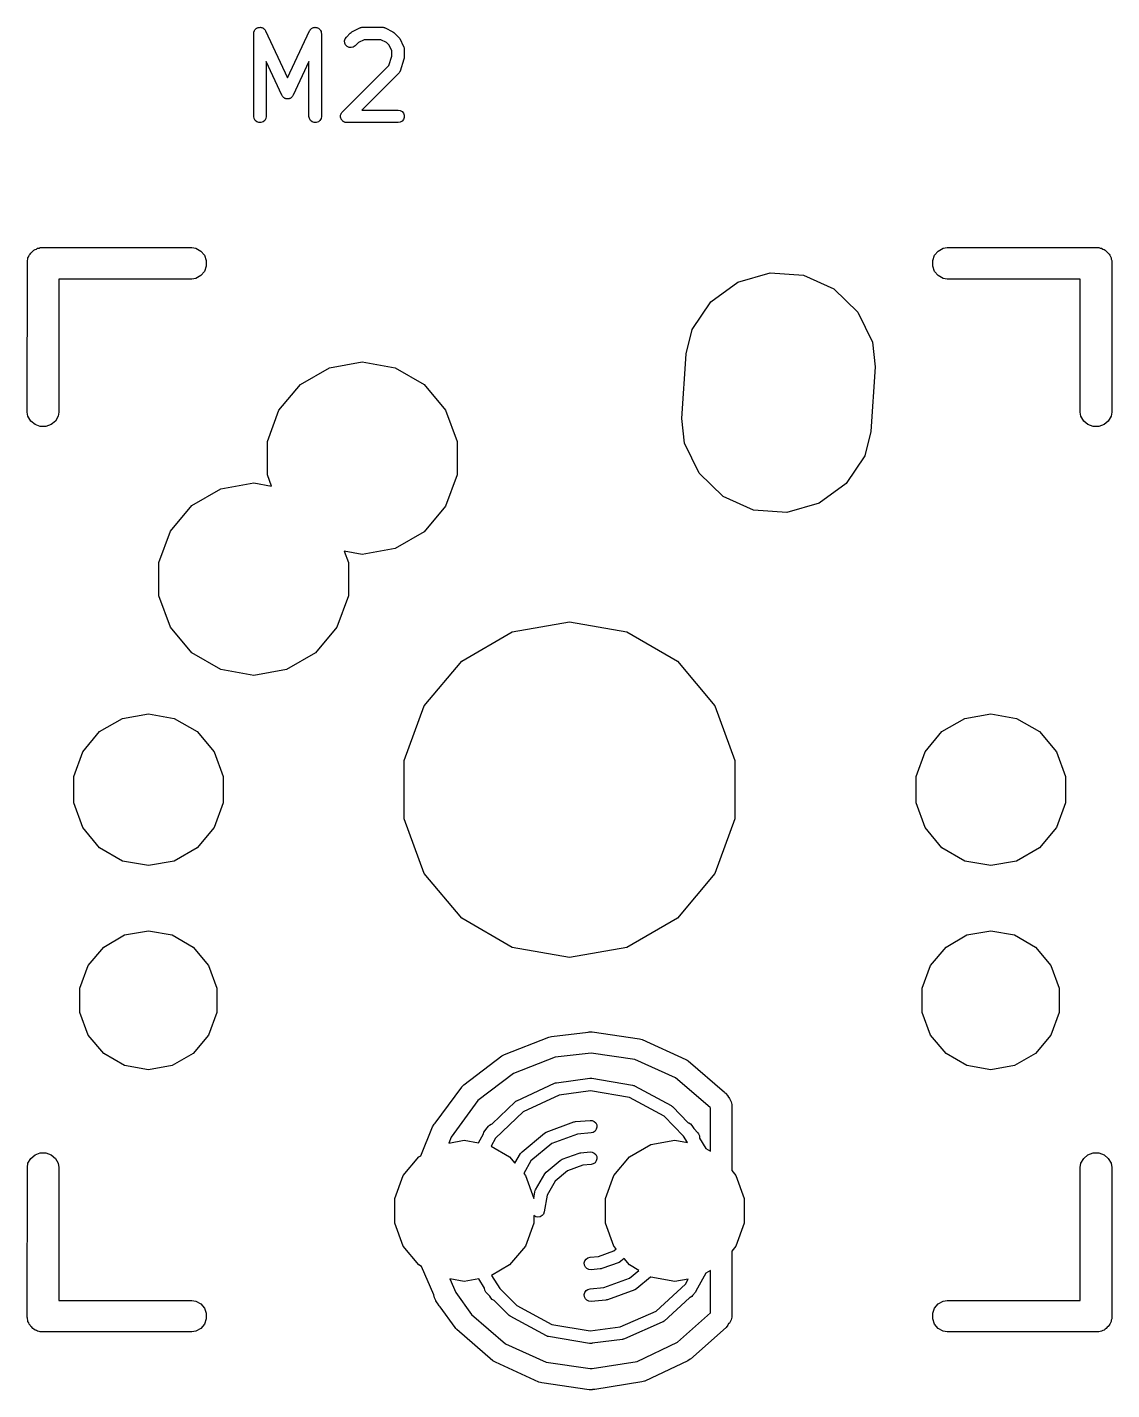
# Model space of a CAD drawing. Extents: x 242.4 to 312.6, y -174.9 to -102.
# Drawn here: x 242.38 to 255.46, y -136.78 to -120.34 of the extents above; entities that cross this region are included whole.
import ezdxf

# ---------------------------------------------------------------- set-up
doc = ezdxf.new("R2010")
doc.units = 0
doc.header["$MEASUREMENT"] = 0
doc.layers.add('BLACK', color=7, linetype='CONTINUOUS')

msp = doc.modelspace()

# ---------------------------------------------------------------- linework, layer by layer
at = {"layer": 'BLACK', "linetype": 'CONTINUOUS'}
for p, q in [((245.11, -120.417), (245.112, -120.408)), ((245.11, -121.417), (245.11, -120.417)), ((245.112, -120.408), (245.113, -120.398)), ((245.113, -120.398), (245.114, -120.395)), ((245.114, -120.395), (245.115, -120.392)), ((245.115, -120.392), (245.12, -120.383)), ((245.12, -120.383), (245.124, -120.374)), ((245.124, -120.374), (245.126, -120.372)), ((245.126, -120.372), (245.128, -120.369)), ((245.128, -120.369), (245.136, -120.363)), ((245.136, -120.363), (245.142, -120.356)), ((245.142, -120.356), (245.145, -120.355)), ((245.145, -120.355), (245.148, -120.352)), ((245.148, -120.352), (245.157, -120.349)), ((245.157, -120.349), (245.166, -120.345)), ((245.166, -120.345), (245.169, -120.345)), ((245.169, -120.345), (245.172, -120.344)), ((245.172, -120.344), (245.182, -120.344)), ((245.182, -120.344), (245.192, -120.343)), ((245.192, -120.343), (245.195, -120.344)), ((245.195, -120.344), (245.198, -120.344)), ((245.198, -120.344), (245.208, -120.347)), ((245.208, -120.347), (245.217, -120.349)), ((245.217, -120.349), (245.22, -120.351)), ((245.22, -120.351), (245.223, -120.352)), ((245.223, -120.352), (245.23, -120.359)), ((245.23, -120.359), (245.238, -120.364)), ((245.238, -120.364), (245.24, -120.367)), ((245.24, -120.367), (245.243, -120.369)), ((245.243, -120.369), (245.248, -120.378)), ((245.248, -120.378), (245.253, -120.386)), ((245.253, -120.386), (245.519, -120.954)), ((245.519, -120.954), (245.784, -120.386)), ((245.784, -120.386), (245.79, -120.378)), ((245.79, -120.378), (245.795, -120.369)), ((245.795, -120.369), (245.797, -120.367)), ((245.797, -120.367), (245.799, -120.364)), ((245.799, -120.364), (245.807, -120.359)), ((245.807, -120.359), (245.815, -120.352)), ((245.815, -120.352), (245.818, -120.351)), ((245.818, -120.351), (245.82, -120.349)), ((245.82, -120.349), (245.83, -120.347)), ((245.83, -120.347), (245.839, -120.344)), ((245.839, -120.344), (245.842, -120.344)), ((245.842, -120.344), (245.846, -120.343)), ((245.846, -120.343), (245.855, -120.344)), ((245.855, -120.344), (245.865, -120.344)), ((245.865, -120.344), (245.868, -120.345)), ((245.868, -120.345), (245.872, -120.345)), ((245.872, -120.345), (245.88, -120.349)), ((245.88, -120.349), (245.89, -120.352)), ((245.89, -120.352), (245.892, -120.355)), ((245.892, -120.355), (245.895, -120.356)), ((245.895, -120.356), (245.902, -120.363)), ((245.902, -120.363), (245.91, -120.369)), ((245.91, -120.369), (245.911, -120.372)), ((245.911, -120.372), (245.914, -120.374)), ((245.914, -120.374), (245.918, -120.383)), ((245.918, -120.383), (245.923, -120.392)), ((245.923, -120.392), (245.923, -120.395)), ((245.923, -120.395), (245.925, -120.398)), ((245.925, -120.398), (245.925, -120.408)), ((245.925, -120.408), (245.927, -120.417)), ((245.927, -120.417), (245.927, -121.417)), ((246.213, -120.481), (246.228, -120.46)), ((246.228, -120.46), (246.275, -120.412)), ((246.275, -120.412), (246.285, -120.405)), ((246.285, -120.405), (246.295, -120.398)), ((246.295, -120.398), (246.39, -120.35)), ((246.39, -120.35), (246.394, -120.349)), ((246.394, -120.349), (246.398, -120.347)), ((246.398, -120.347), (246.407, -120.345)), ((246.407, -120.345), (246.415, -120.343)), ((246.415, -120.343), (246.419, -120.343)), ((246.419, -120.343), (246.424, -120.342)), ((246.424, -120.342), (246.662, -120.342)), ((246.662, -120.342), (246.666, -120.343)), ((246.666, -120.343), (246.67, -120.343)), ((246.67, -120.343), (246.679, -120.345)), ((246.679, -120.345), (246.687, -120.347)), ((246.687, -120.347), (246.691, -120.349)), ((246.691, -120.349), (246.695, -120.35)), ((246.695, -120.35), (246.79, -120.398)), ((246.79, -120.398), (246.8, -120.405)), ((246.8, -120.405), (246.81, -120.412)), ((246.81, -120.412), (246.858, -120.46)), ((246.858, -120.46), (246.864, -120.469)), ((246.864, -120.469), (246.872, -120.479)), ((246.206, -120.506), (246.213, -120.481)), ((246.208, -120.532), (246.206, -120.506)), ((246.219, -120.556), (246.208, -120.532)), ((246.238, -120.574), (246.219, -120.556)), ((246.261, -120.585), (246.238, -120.574)), ((246.287, -120.587), (246.261, -120.585)), ((246.312, -120.581), (246.287, -120.587)), ((246.334, -120.566), (246.312, -120.581)), ((246.373, -120.527), (246.334, -120.566)), ((246.441, -120.492), (246.373, -120.527)), ((246.644, -120.492), (246.441, -120.492)), ((246.712, -120.527), (246.644, -120.492)), ((246.743, -120.557), (246.712, -120.527)), ((246.777, -120.626), (246.743, -120.557)), ((246.777, -120.691), (246.777, -120.626)), ((246.872, -120.479), (246.919, -120.574)), ((246.919, -120.574), (246.92, -120.578)), ((246.92, -120.578), (246.923, -120.582)), ((246.923, -120.582), (246.924, -120.591)), ((246.924, -120.591), (246.927, -120.599)), ((246.927, -120.599), (246.926, -120.604)), ((246.926, -120.604), (246.927, -120.608)), ((246.927, -120.608), (246.927, -120.703)), ((245.451, -121.163), (245.26, -120.755)), ((245.26, -120.755), (245.26, -121.417)), ((245.777, -120.755), (245.587, -121.163)), ((245.777, -121.417), (245.777, -120.755)), ((246.739, -120.805), (246.777, -120.691)), ((246.923, -120.727), (246.876, -120.87)), ((246.925, -120.715), (246.923, -120.727)), ((246.927, -120.703), (246.925, -120.715)), ((246.18, -121.364), (246.739, -120.805)), ((246.858, -120.899), (246.414, -121.342)), ((246.86, -120.895), (246.858, -120.899)), ((246.863, -120.893), (246.86, -120.895)), ((246.867, -120.885), (246.863, -120.893)), ((246.872, -120.878), (246.867, -120.885)), ((246.874, -120.873), (246.872, -120.878)), ((246.876, -120.87), (246.874, -120.873)), ((245.455, -121.169), (245.451, -121.163)), ((245.457, -121.175), (245.455, -121.169)), ((245.462, -121.179), (245.457, -121.175)), ((245.466, -121.185), (245.462, -121.179)), ((245.471, -121.188), (245.466, -121.185)), ((245.476, -121.193), (245.471, -121.188)), ((245.482, -121.196), (245.476, -121.193)), ((245.487, -121.2), (245.482, -121.196)), ((245.493, -121.201), (245.487, -121.2)), ((245.499, -121.204), (245.493, -121.201)), ((245.506, -121.205), (245.499, -121.204)), ((245.512, -121.206), (245.506, -121.205)), ((245.519, -121.206), (245.512, -121.206)), ((245.525, -121.206), (245.519, -121.206)), ((245.532, -121.205), (245.525, -121.206)), ((245.538, -121.204), (245.532, -121.205)), ((245.544, -121.201), (245.538, -121.204)), ((245.55, -121.2), (245.544, -121.201)), ((245.556, -121.196), (245.55, -121.2)), ((245.562, -121.193), (245.556, -121.196)), ((245.566, -121.188), (245.562, -121.193)), ((245.572, -121.185), (245.566, -121.188)), ((245.576, -121.179), (245.572, -121.185)), ((245.58, -121.175), (245.576, -121.179)), ((245.583, -121.169), (245.58, -121.175)), ((245.587, -121.163), (245.583, -121.169)), ((245.115, -121.443), (245.11, -121.417)), ((245.128, -121.466), (245.115, -121.443)), ((245.256, -121.443), (245.243, -121.466)), ((245.26, -121.417), (245.256, -121.443)), ((245.782, -121.443), (245.777, -121.417)), ((245.795, -121.466), (245.782, -121.443)), ((245.923, -121.443), (245.91, -121.466)), ((245.927, -121.417), (245.923, -121.443)), ((246.158, -121.411), (246.159, -121.408)), ((246.159, -121.421), (246.158, -121.411)), ((246.159, -121.404), (246.163, -121.395)), ((246.159, -121.408), (246.159, -121.404)), ((246.159, -121.43), (246.159, -121.421)), ((246.16, -121.434), (246.159, -121.43)), ((246.161, -121.437), (246.16, -121.434)), ((246.165, -121.446), (246.161, -121.437)), ((246.163, -121.395), (246.165, -121.386)), ((246.165, -121.386), (246.167, -121.383)), ((246.168, -121.455), (246.165, -121.446)), ((246.167, -121.383), (246.168, -121.38)), ((246.168, -121.38), (246.174, -121.372)), ((246.17, -121.457), (246.168, -121.455)), ((246.172, -121.46), (246.17, -121.457)), ((246.179, -121.467), (246.172, -121.46)), ((246.174, -121.372), (246.18, -121.364)), ((246.414, -121.342), (246.852, -121.342)), ((246.852, -121.342), (246.878, -121.347)), ((246.878, -121.347), (246.9, -121.36)), ((246.9, -121.36), (246.917, -121.38)), ((246.917, -121.455), (246.9, -121.475)), ((246.917, -121.38), (246.926, -121.404)), ((246.926, -121.43), (246.917, -121.455)), ((246.926, -121.404), (246.926, -121.43)), ((245.148, -121.482), (245.128, -121.466)), ((245.172, -121.491), (245.148, -121.482)), ((245.198, -121.491), (245.172, -121.491)), ((245.223, -121.482), (245.198, -121.491)), ((245.243, -121.466), (245.223, -121.482)), ((245.815, -121.482), (245.795, -121.466)), ((245.839, -121.491), (245.815, -121.482)), ((245.865, -121.491), (245.839, -121.491)), ((245.89, -121.482), (245.865, -121.491)), ((245.91, -121.466), (245.89, -121.482)), ((246.185, -121.475), (246.179, -121.467)), ((246.188, -121.476), (246.185, -121.475)), ((246.19, -121.479), (246.188, -121.476)), ((246.199, -121.483), (246.19, -121.479)), ((246.207, -121.488), (246.199, -121.483)), ((246.211, -121.488), (246.207, -121.488)), ((246.214, -121.49), (246.211, -121.488)), ((246.223, -121.491), (246.214, -121.49)), ((246.233, -121.492), (246.223, -121.491)), ((246.852, -121.492), (246.233, -121.492)), ((246.878, -121.488), (246.852, -121.492)), ((246.9, -121.475), (246.878, -121.488)), ((242.397, -123.109), (242.402, -123.093)), ((242.402, -123.093), (242.413, -123.08)), ((242.413, -123.08), (242.422, -123.066)), ((242.422, -123.066), (242.435, -123.055)), ((242.435, -123.055), (242.446, -123.042)), ((242.446, -123.042), (242.46, -123.033)), ((242.46, -123.033), (242.473, -123.022)), ((242.473, -123.022), (242.489, -123.017)), ((242.489, -123.017), (242.504, -123.008)), ((242.504, -123.008), (242.521, -123.005)), ((242.521, -123.005), (242.536, -123)), ((242.536, -123), (242.553, -123)), ((242.553, -123), (242.553, -122.999)), ((242.553, -122.999), (244.365, -122.999)), ((244.365, -122.999), (244.414, -123.008)), ((244.414, -123.008), (244.472, -123.042)), ((244.472, -123.042), (244.516, -123.093)), ((244.516, -123.093), (244.538, -123.156)), ((253.302, -123.156), (253.324, -123.093)), ((253.324, -123.093), (253.368, -123.042)), ((253.368, -123.042), (253.426, -123.008)), ((253.426, -123.008), (253.475, -122.999)), ((253.475, -122.999), (255.287, -122.999)), ((255.287, -122.999), (255.287, -123)), ((255.287, -123), (255.304, -123)), ((255.304, -123), (255.319, -123.005)), ((255.319, -123.005), (255.336, -123.008)), ((255.336, -123.008), (255.351, -123.017)), ((255.351, -123.017), (255.367, -123.022)), ((255.367, -123.022), (255.38, -123.033)), ((255.38, -123.033), (255.394, -123.042)), ((255.394, -123.042), (255.405, -123.055)), ((255.405, -123.055), (255.418, -123.066)), ((255.418, -123.066), (255.427, -123.08)), ((255.427, -123.08), (255.438, -123.093)), ((255.438, -123.093), (255.443, -123.109)), ((242.379, -124.985), (242.38, -123.173)), ((242.38, -123.156), (242.385, -123.141)), ((242.38, -123.173), (242.38, -123.156)), ((242.385, -123.141), (242.388, -123.124)), ((242.388, -123.124), (242.397, -123.109)), ((244.538, -123.224), (244.516, -123.287)), ((244.538, -123.156), (244.538, -123.224)), ((253.302, -123.224), (253.302, -123.156)), ((253.324, -123.287), (253.302, -123.224)), ((255.443, -123.109), (255.452, -123.124)), ((255.452, -123.124), (255.455, -123.141)), ((255.455, -123.141), (255.46, -123.156)), ((255.46, -123.156), (255.46, -123.173)), ((255.46, -123.173), (255.46, -123.173)), ((255.46, -123.173), (255.46, -124.985)), ((244.365, -123.38), (242.76, -123.38)), ((242.76, -123.38), (242.76, -124.985)), ((244.414, -123.372), (244.365, -123.38)), ((244.472, -123.338), (244.414, -123.372)), ((244.516, -123.287), (244.472, -123.338)), ((250.624, -123.655), (250.95, -123.417)), ((250.95, -123.417), (251.338, -123.306)), ((251.338, -123.306), (251.74, -123.334)), ((251.74, -123.334), (252.108, -123.497)), ((253.368, -123.338), (253.324, -123.287)), ((253.426, -123.372), (253.368, -123.338)), ((253.475, -123.38), (253.426, -123.372)), ((255.079, -123.38), (253.475, -123.38)), ((255.08, -124.985), (255.079, -123.38)), ((252.108, -123.497), (252.398, -123.777)), ((250.399, -123.989), (250.624, -123.655)), ((252.398, -123.777), (252.575, -124.139)), ((250.327, -124.282), (250.399, -123.989)), ((252.575, -124.139), (252.607, -124.439)), ((246.023, -124.449), (246.42, -124.379)), ((246.42, -124.379), (246.817, -124.449)), ((250.273, -125.061), (250.327, -124.282)), ((245.674, -124.651), (246.023, -124.449)), ((246.817, -124.449), (247.166, -124.651)), ((252.607, -124.439), (252.553, -125.218)), ((245.415, -124.96), (245.674, -124.651)), ((247.166, -124.651), (247.425, -124.96)), ((242.388, -125.034), (242.379, -124.985)), ((242.422, -125.092), (242.388, -125.034)), ((242.752, -125.034), (242.718, -125.092)), ((242.76, -124.985), (242.752, -125.034)), ((245.277, -125.338), (245.415, -124.96)), ((247.425, -124.96), (247.563, -125.338)), ((250.305, -125.361), (250.273, -125.061)), ((255.088, -125.034), (255.08, -124.985)), ((255.122, -125.092), (255.088, -125.034)), ((255.452, -125.034), (255.418, -125.092)), ((255.46, -124.985), (255.452, -125.034)), ((242.473, -125.136), (242.422, -125.092)), ((242.536, -125.158), (242.473, -125.136)), ((242.604, -125.158), (242.536, -125.158)), ((242.667, -125.136), (242.604, -125.158)), ((242.718, -125.092), (242.667, -125.136)), ((252.553, -125.218), (252.481, -125.511)), ((255.173, -125.136), (255.122, -125.092)), ((255.236, -125.158), (255.173, -125.136)), ((255.304, -125.158), (255.236, -125.158)), ((255.367, -125.136), (255.304, -125.158)), ((255.418, -125.092), (255.367, -125.136)), ((245.277, -125.742), (245.277, -125.338)), ((247.563, -125.338), (247.563, -125.742)), ((250.482, -125.723), (250.305, -125.361)), ((252.481, -125.511), (252.256, -125.845)), ((250.772, -126.003), (250.482, -125.723)), ((244.713, -125.909), (245.11, -125.839)), ((245.11, -125.839), (245.326, -125.878)), ((245.326, -125.878), (245.277, -125.742)), ((247.563, -125.742), (247.425, -126.12)), ((252.256, -125.845), (251.93, -126.083)), ((244.364, -126.111), (244.713, -125.909)), ((251.14, -126.166), (250.772, -126.003)), ((244.105, -126.42), (244.364, -126.111)), ((247.425, -126.12), (247.166, -126.429)), ((251.542, -126.194), (251.14, -126.166)), ((251.93, -126.083), (251.542, -126.194)), ((243.967, -126.798), (244.105, -126.42)), ((247.166, -126.429), (246.817, -126.631)), ((246.42, -126.701), (246.203, -126.662)), ((246.203, -126.662), (246.253, -126.798)), ((246.817, -126.631), (246.42, -126.701)), ((243.967, -127.202), (243.967, -126.798)), ((246.253, -126.798), (246.253, -127.202)), ((244.105, -127.58), (243.967, -127.202)), ((246.253, -127.202), (246.115, -127.58)), ((248.228, -127.637), (248.92, -127.515)), ((248.92, -127.515), (249.612, -127.637)), ((244.364, -127.889), (244.105, -127.58)), ((246.115, -127.58), (245.856, -127.889)), ((247.619, -127.989), (248.228, -127.637)), ((249.612, -127.637), (250.221, -127.989)), ((244.713, -128.091), (244.364, -127.889)), ((245.856, -127.889), (245.507, -128.091)), ((247.167, -128.528), (247.619, -127.989)), ((250.221, -127.989), (250.673, -128.528)), ((245.11, -128.161), (244.713, -128.091)), ((245.507, -128.091), (245.11, -128.161)), ((246.926, -129.188), (247.167, -128.528)), ((250.673, -128.528), (250.914, -129.188)), ((243.252, -128.839), (243.527, -128.68)), ((243.527, -128.68), (243.84, -128.625)), ((243.84, -128.625), (244.153, -128.68)), ((244.153, -128.68), (244.428, -128.839)), ((253.412, -128.839), (253.687, -128.68)), ((253.687, -128.68), (254, -128.625)), ((254, -128.625), (254.313, -128.68)), ((254.313, -128.68), (254.588, -128.839)), ((243.048, -129.083), (243.252, -128.839)), ((244.428, -128.839), (244.632, -129.083)), ((253.208, -129.083), (253.412, -128.839)), ((254.588, -128.839), (254.792, -129.083)), ((242.939, -129.381), (243.048, -129.083)), ((244.632, -129.083), (244.741, -129.381)), ((253.099, -129.381), (253.208, -129.083)), ((254.792, -129.083), (254.901, -129.381)), ((246.926, -129.892), (246.926, -129.188)), ((250.914, -129.188), (250.914, -129.892)), ((242.939, -129.699), (242.939, -129.381)), ((244.741, -129.381), (244.741, -129.699)), ((253.099, -129.699), (253.099, -129.381)), ((254.901, -129.381), (254.901, -129.699)), ((243.048, -129.997), (242.939, -129.699)), ((244.741, -129.699), (244.632, -129.997)), ((253.208, -129.997), (253.099, -129.699)), ((254.901, -129.699), (254.792, -129.997)), ((243.252, -130.241), (243.048, -129.997)), ((244.632, -129.997), (244.428, -130.241)), ((247.167, -130.552), (246.926, -129.892)), ((250.914, -129.892), (250.673, -130.552)), ((253.412, -130.241), (253.208, -129.997)), ((254.792, -129.997), (254.588, -130.241)), ((243.527, -130.4), (243.252, -130.241)), ((244.428, -130.241), (244.153, -130.4)), ((253.687, -130.4), (253.412, -130.241)), ((254.588, -130.241), (254.313, -130.4)), ((243.84, -130.455), (243.527, -130.4)), ((244.153, -130.4), (243.84, -130.455)), ((254, -130.455), (253.687, -130.4)), ((254.313, -130.4), (254, -130.455)), ((247.619, -131.091), (247.167, -130.552)), ((250.673, -130.552), (250.221, -131.091)), ((248.228, -131.443), (247.619, -131.091)), ((250.221, -131.091), (249.612, -131.443)), ((243.301, -131.438), (243.553, -131.292)), ((243.553, -131.292), (243.84, -131.242)), ((243.84, -131.242), (244.127, -131.292)), ((244.127, -131.292), (244.379, -131.438)), ((253.461, -131.438), (253.713, -131.292)), ((253.713, -131.292), (254, -131.242)), ((254, -131.242), (254.287, -131.292)), ((254.287, -131.292), (254.539, -131.438)), ((243.114, -131.661), (243.301, -131.438)), ((244.379, -131.438), (244.566, -131.661)), ((248.92, -131.565), (248.228, -131.443)), ((249.612, -131.443), (248.92, -131.565)), ((253.274, -131.661), (253.461, -131.438)), ((254.539, -131.438), (254.726, -131.661)), ((243.014, -131.934), (243.114, -131.661)), ((244.566, -131.661), (244.665, -131.934)), ((253.174, -131.934), (253.274, -131.661)), ((254.726, -131.661), (254.825, -131.934)), ((243.014, -132.226), (243.014, -131.934)), ((244.665, -131.934), (244.665, -132.226)), ((253.174, -132.226), (253.174, -131.934)), ((254.825, -131.934), (254.825, -132.226)), ((243.114, -132.499), (243.014, -132.226)), ((244.665, -132.226), (244.566, -132.499)), ((253.274, -132.499), (253.174, -132.226)), ((254.825, -132.226), (254.726, -132.499)), ((248.702, -132.517), (249.143, -132.466)), ((249.143, -132.466), (249.156, -132.462)), ((249.156, -132.462), (249.192, -132.462)), ((249.192, -132.462), (249.762, -132.544)), ((243.301, -132.722), (243.114, -132.499)), ((244.566, -132.499), (244.379, -132.722)), ((248.134, -132.732), (248.671, -132.524)), ((248.671, -132.524), (248.672, -132.524)), ((248.672, -132.524), (248.687, -132.521)), ((248.687, -132.521), (248.702, -132.517)), ((249.762, -132.544), (249.764, -132.544)), ((249.764, -132.544), (249.78, -132.549)), ((249.78, -132.549), (249.797, -132.554)), ((249.797, -132.554), (250.321, -132.793)), ((253.461, -132.722), (253.274, -132.499)), ((254.726, -132.499), (254.539, -132.722)), ((243.553, -132.868), (243.301, -132.722)), ((244.379, -132.722), (244.127, -132.868)), ((247.646, -133.1), (248.103, -132.75)), ((248.103, -132.75), (248.104, -132.749)), ((248.104, -132.749), (248.119, -132.741)), ((248.119, -132.741), (248.134, -132.732)), ((248.747, -132.767), (248.243, -132.963)), ((249.182, -132.717), (248.747, -132.767)), ((249.708, -132.793), (249.182, -132.717)), ((250.2, -133.016), (249.708, -132.793)), ((250.321, -132.793), (250.323, -132.793)), ((250.323, -132.793), (250.337, -132.803)), ((253.713, -132.868), (253.461, -132.722)), ((254.539, -132.722), (254.287, -132.868)), ((243.84, -132.918), (243.553, -132.868)), ((244.127, -132.868), (243.84, -132.918)), ((248.243, -132.963), (247.815, -133.29)), ((250.337, -132.803), (250.352, -132.812)), ((250.352, -132.812), (250.788, -133.188)), ((254, -132.918), (253.713, -132.868)), ((254.287, -132.868), (254, -132.918)), ((247.3, -133.564), (247.621, -133.126)), ((247.621, -133.126), (247.622, -133.124)), ((247.622, -133.124), (247.634, -133.112)), ((247.634, -133.112), (247.646, -133.1)), ((248.285, -133.291), (248.739, -133.081)), ((248.739, -133.081), (248.752, -133.077)), ((248.752, -133.077), (248.756, -133.076)), ((248.756, -133.076), (248.761, -133.075)), ((248.761, -133.075), (249.163, -133.02)), ((249.163, -133.02), (249.176, -133.02)), ((249.176, -133.02), (249.181, -133.021)), ((249.181, -133.021), (249.187, -133.021)), ((249.187, -133.021), (249.68, -133.103)), ((249.68, -133.103), (249.693, -133.106)), ((249.693, -133.106), (249.698, -133.109)), ((249.698, -133.109), (249.704, -133.111)), ((249.704, -133.111), (250.144, -133.349)), ((250.615, -133.374), (250.2, -133.016)), ((247.815, -133.29), (247.491, -133.733)), ((248.274, -133.297), (248.28, -133.294)), ((248.28, -133.294), (248.285, -133.291)), ((248.793, -133.224), (248.36, -133.424)), ((249.172, -133.173), (248.793, -133.224)), ((249.643, -133.251), (249.172, -133.173)), ((250.061, -133.477), (249.643, -133.251)), ((250.788, -133.188), (250.789, -133.189)), ((250.789, -133.189), (250.795, -133.196)), ((250.795, -133.196), (250.802, -133.202)), ((250.802, -133.202), (250.829, -133.234)), ((250.829, -133.234), (250.83, -133.235)), ((250.83, -133.235), (250.849, -133.266)), ((250.849, -133.266), (250.852, -133.274)), ((250.852, -133.274), (250.87, -133.306)), ((247.985, -133.572), (248.264, -133.305)), ((248.36, -133.424), (248.025, -133.744)), ((248.264, -133.305), (248.274, -133.297)), ((248.264, -133.305), (248.264, -133.305)), ((248.264, -133.305), (248.264, -133.305)), ((250.144, -133.349), (250.155, -133.356)), ((250.155, -133.356), (250.159, -133.36)), ((250.159, -133.36), (250.163, -133.363)), ((250.163, -133.363), (250.349, -133.557)), ((250.622, -133.382), (250.615, -133.374)), ((250.622, -133.901), (250.622, -133.382)), ((250.87, -133.306), (250.876, -133.339)), ((250.876, -133.339), (250.876, -134.133)), ((247.125, -133.955), (247.267, -133.608)), ((247.267, -133.608), (247.268, -133.607)), ((247.268, -133.607), (247.287, -133.576)), ((247.287, -133.576), (247.3, -133.564)), ((247.91, -133.638), (247.944, -133.597)), ((247.944, -133.597), (247.953, -133.587)), ((247.953, -133.587), (247.974, -133.574)), ((247.974, -133.574), (247.985, -133.572)), ((248.64, -133.669), (248.972, -133.548)), ((248.972, -133.548), (248.981, -133.546)), ((248.981, -133.546), (248.991, -133.544)), ((248.991, -133.544), (249.167, -133.528)), ((249.167, -133.528), (249.194, -133.53)), ((249.194, -133.53), (249.218, -133.542)), ((249.218, -133.542), (249.236, -133.56)), ((249.236, -133.56), (249.248, -133.584)), ((249.25, -133.611), (249.243, -133.636)), ((249.248, -133.584), (249.25, -133.611)), ((250.296, -133.721), (250.061, -133.477)), ((250.349, -133.557), (250.357, -133.558)), ((250.357, -133.558), (250.379, -133.571)), ((250.379, -133.571), (250.395, -133.59)), ((250.395, -133.59), (250.418, -133.628)), ((247.491, -133.733), (247.463, -133.802)), ((247.463, -133.802), (247.65, -133.769)), ((247.65, -133.769), (247.822, -133.799)), ((247.822, -133.799), (247.881, -133.691)), ((247.881, -133.691), (247.887, -133.671)), ((247.887, -133.671), (247.902, -133.65)), ((247.902, -133.65), (247.903, -133.65)), ((247.903, -133.65), (247.91, -133.639)), ((247.903, -133.65), (247.903, -133.65)), ((247.91, -133.639), (247.91, -133.638)), ((247.91, -133.639), (247.91, -133.639)), ((248.025, -133.744), (247.974, -133.839)), ((248.347, -133.909), (248.617, -133.682)), ((248.617, -133.682), (248.64, -133.669)), ((248.617, -133.682), (248.617, -133.682)), ((249.014, -133.694), (248.705, -133.807)), ((249.181, -133.68), (249.014, -133.694)), ((249.206, -133.673), (249.181, -133.68)), ((249.228, -133.658), (249.206, -133.673)), ((249.243, -133.636), (249.228, -133.658)), ((249.899, -133.82), (250.19, -133.769)), ((250.19, -133.769), (250.341, -133.796)), ((250.341, -133.796), (250.296, -133.721)), ((250.418, -133.628), (250.468, -133.68)), ((250.468, -133.68), (250.476, -133.69)), ((250.476, -133.69), (250.487, -133.713)), ((250.487, -133.713), (250.489, -133.738)), ((250.489, -133.738), (250.488, -133.744)), ((250.488, -133.744), (250.562, -133.867)), ((242.422, -133.988), (242.473, -133.944)), ((242.473, -133.944), (242.536, -133.922)), ((242.536, -133.922), (242.604, -133.922)), ((242.604, -133.922), (242.667, -133.944)), ((242.667, -133.944), (242.718, -133.988)), ((247.974, -133.839), (248.197, -133.968)), ((248.262, -134.046), (248.33, -133.929)), ((248.33, -133.929), (248.347, -133.909)), ((248.33, -133.929), (248.33, -133.929)), ((248.705, -133.807), (248.455, -134.017)), ((248.83, -133.998), (249.038, -133.923)), ((249.038, -133.923), (249.047, -133.921)), ((249.047, -133.921), (249.057, -133.919)), ((249.057, -133.919), (249.167, -133.909)), ((249.167, -133.909), (249.194, -133.911)), ((249.194, -133.911), (249.218, -133.923)), ((249.218, -133.923), (249.236, -133.941)), ((249.236, -133.941), (249.248, -133.965)), ((249.643, -133.968), (249.899, -133.82)), ((250.562, -133.867), (250.622, -133.901)), ((255.122, -133.988), (255.173, -133.944)), ((255.173, -133.944), (255.236, -133.922)), ((255.236, -133.922), (255.304, -133.922)), ((255.304, -133.922), (255.367, -133.944)), ((255.367, -133.944), (255.418, -133.988)), ((242.379, -135.907), (242.38, -134.095)), ((242.38, -134.095), (242.388, -134.046)), ((242.388, -134.046), (242.422, -133.988)), ((242.718, -133.988), (242.752, -134.046)), ((242.752, -134.046), (242.76, -134.095)), ((242.76, -134.095), (242.76, -135.7)), ((246.913, -134.194), (247.103, -133.968)), ((247.103, -133.968), (247.125, -133.955)), ((248.197, -133.968), (248.262, -134.046)), ((248.455, -134.017), (248.367, -134.17)), ((248.639, -134.153), (248.808, -134.012)), ((248.808, -134.012), (248.83, -133.998)), ((248.808, -134.012), (248.808, -134.012)), ((249.08, -134.07), (248.895, -134.137)), ((249.181, -134.061), (249.08, -134.07)), ((249.206, -134.054), (249.181, -134.061)), ((249.228, -134.039), (249.206, -134.054)), ((249.243, -134.017), (249.228, -134.039)), ((249.25, -133.992), (249.243, -134.017)), ((249.248, -133.965), (249.25, -133.992)), ((249.453, -134.194), (249.643, -133.968)), ((255.079, -134.095), (255.088, -134.046)), ((255.08, -135.7), (255.079, -134.095)), ((255.088, -134.046), (255.122, -133.988)), ((255.418, -133.988), (255.452, -134.046)), ((255.452, -134.046), (255.46, -134.095)), ((255.46, -134.095), (255.46, -135.907)), ((246.812, -134.472), (246.913, -134.194)), ((248.367, -134.17), (248.387, -134.194)), ((248.387, -134.194), (248.488, -134.471)), ((248.511, -134.365), (248.622, -134.174)), ((248.622, -134.174), (248.639, -134.153)), ((248.639, -134.153), (248.639, -134.153)), ((248.747, -134.262), (248.65, -134.429)), ((248.895, -134.137), (248.747, -134.262)), ((249.352, -134.472), (249.453, -134.194)), ((250.876, -134.133), (250.927, -134.194)), ((250.927, -134.194), (251.028, -134.472)), ((248.488, -134.471), (248.502, -134.39)), ((248.502, -134.39), (248.507, -134.376)), ((248.502, -134.39), (248.502, -134.39)), ((248.507, -134.376), (248.511, -134.365)), ((248.511, -134.365), (248.511, -134.365)), ((248.65, -134.429), (248.614, -134.633)), ((246.812, -134.768), (246.812, -134.472)), ((249.352, -134.768), (249.352, -134.472)), ((251.028, -134.472), (251.028, -134.768)), ((246.913, -135.046), (246.812, -134.768)), ((248.488, -134.768), (248.387, -135.046)), ((248.49, -134.678), (248.488, -134.676)), ((248.488, -134.676), (248.488, -134.768)), ((248.513, -134.692), (248.49, -134.678)), ((248.539, -134.696), (248.513, -134.692)), ((248.565, -134.692), (248.539, -134.696)), ((248.588, -134.678), (248.565, -134.692)), ((248.605, -134.658), (248.588, -134.678)), ((248.614, -134.633), (248.605, -134.658)), ((249.453, -135.046), (249.352, -134.768)), ((251.028, -134.768), (250.927, -135.046)), ((247.103, -135.272), (246.913, -135.046)), ((248.387, -135.046), (248.197, -135.272)), ((249.268, -135.17), (249.453, -135.103)), ((249.481, -135.079), (249.453, -135.046)), ((249.453, -135.103), (249.481, -135.079)), ((250.927, -135.046), (250.876, -135.107)), ((249.098, -135.248), (249.105, -135.223)), ((249.1, -135.275), (249.098, -135.248)), ((249.105, -135.223), (249.12, -135.201)), ((249.12, -135.201), (249.142, -135.186)), ((249.142, -135.186), (249.167, -135.179)), ((249.167, -135.179), (249.268, -135.17)), ((249.518, -135.242), (249.31, -135.317)), ((249.534, -135.232), (249.518, -135.242)), ((249.518, -135.242), (249.518, -135.242)), ((249.54, -135.228), (249.534, -135.232)), ((249.579, -135.196), (249.54, -135.228)), ((249.54, -135.228), (249.54, -135.228)), ((249.643, -135.272), (249.579, -135.196)), ((250.876, -135.107), (250.876, -135.901)), ((247.135, -135.291), (247.103, -135.272)), ((247.284, -135.634), (247.135, -135.291)), ((248.197, -135.272), (247.979, -135.398)), ((247.979, -135.398), (248.079, -135.556)), ((249.112, -135.299), (249.1, -135.275)), ((249.13, -135.317), (249.112, -135.299)), ((249.154, -135.329), (249.13, -135.317)), ((249.181, -135.331), (249.154, -135.329)), ((249.291, -135.321), (249.181, -135.331)), ((249.301, -135.319), (249.291, -135.321)), ((249.31, -135.317), (249.301, -135.319)), ((249.757, -135.338), (249.643, -135.272)), ((249.643, -135.433), (249.757, -135.338)), ((249.897, -135.419), (249.731, -135.558)), ((249.899, -135.42), (249.897, -135.419)), ((250.19, -135.471), (249.899, -135.42)), ((250.563, -135.373), (250.445, -135.59)), ((250.622, -135.339), (250.563, -135.373)), ((250.622, -135.851), (250.622, -135.339)), ((247.65, -135.471), (247.477, -135.441)), ((247.477, -135.441), (247.547, -135.603)), ((247.826, -135.44), (247.65, -135.471)), ((247.896, -135.551), (247.826, -135.44)), ((247.895, -135.553), (247.896, -135.551)), ((247.898, -135.577), (247.895, -135.553)), ((247.909, -135.6), (247.898, -135.577)), ((248.079, -135.556), (248.286, -135.762)), ((249.105, -135.604), (249.12, -135.582)), ((249.12, -135.582), (249.142, -135.567)), ((249.142, -135.567), (249.167, -135.56)), ((249.167, -135.56), (249.334, -135.546)), ((249.334, -135.546), (249.643, -135.433)), ((249.708, -135.571), (249.376, -135.692)), ((249.728, -135.56), (249.708, -135.571)), ((249.708, -135.571), (249.708, -135.571)), ((249.731, -135.558), (249.728, -135.56)), ((249.731, -135.558), (249.731, -135.558)), ((249.966, -135.829), (250.319, -135.503)), ((250.352, -135.443), (250.19, -135.471)), ((250.319, -135.503), (250.352, -135.443)), ((250.445, -135.59), (250.438, -135.601)), ((242.76, -135.7), (244.365, -135.7)), ((244.365, -135.7), (244.414, -135.708)), ((244.414, -135.708), (244.472, -135.742)), ((244.472, -135.742), (244.516, -135.793)), ((247.284, -135.635), (247.284, -135.634)), ((247.29, -135.67), (247.284, -135.635)), ((247.306, -135.702), (247.29, -135.67)), ((247.307, -135.704), (247.306, -135.702)), ((247.325, -135.728), (247.307, -135.704)), ((247.328, -135.735), (247.325, -135.728)), ((247.347, -135.765), (247.328, -135.735)), ((247.547, -135.603), (247.737, -135.87)), ((247.918, -135.61), (247.909, -135.6)), ((247.959, -135.651), (247.918, -135.61)), ((247.972, -135.671), (247.959, -135.651)), ((247.988, -135.69), (247.972, -135.671)), ((248.01, -135.703), (247.988, -135.69)), ((248.186, -135.878), (248.01, -135.703)), ((248.01, -135.703), (248.01, -135.703)), ((249.098, -135.629), (249.105, -135.604)), ((249.1, -135.656), (249.098, -135.629)), ((249.112, -135.68), (249.1, -135.656)), ((249.13, -135.698), (249.112, -135.68)), ((249.154, -135.71), (249.13, -135.698)), ((249.181, -135.712), (249.154, -135.71)), ((249.357, -135.696), (249.181, -135.712)), ((249.367, -135.694), (249.357, -135.696)), ((249.376, -135.692), (249.367, -135.694)), ((250.365, -135.668), (250.06, -135.95)), ((250.374, -135.666), (250.365, -135.668)), ((250.395, -135.653), (250.374, -135.666)), ((250.404, -135.643), (250.395, -135.653)), ((250.438, -135.602), (250.404, -135.643)), ((250.438, -135.601), (250.438, -135.601)), ((250.438, -135.601), (250.438, -135.602)), ((253.324, -135.793), (253.368, -135.742)), ((253.368, -135.742), (253.426, -135.708)), ((253.426, -135.708), (253.475, -135.7)), ((253.475, -135.7), (255.08, -135.7)), ((242.38, -135.907), (242.379, -135.907)), ((242.38, -135.924), (242.38, -135.907)), ((242.385, -135.939), (242.38, -135.924)), ((244.516, -135.793), (244.538, -135.856)), ((244.538, -135.924), (244.516, -135.987)), ((244.538, -135.856), (244.538, -135.924)), ((247.36, -135.777), (247.347, -135.765)), ((247.539, -136.029), (247.36, -135.777)), ((247.737, -135.87), (248.148, -136.224)), ((248.19, -135.881), (248.186, -135.878)), ((248.193, -135.884), (248.19, -135.881)), ((248.204, -135.891), (248.193, -135.884)), ((248.644, -136.129), (248.204, -135.891)), ((248.286, -135.762), (248.705, -135.989)), ((249.53, -136.021), (249.966, -135.829)), ((250.223, -136.206), (250.622, -135.851)), ((250.876, -135.901), (250.87, -135.934)), ((253.302, -135.856), (253.324, -135.793)), ((253.302, -135.924), (253.302, -135.856)), ((253.324, -135.987), (253.302, -135.924)), ((255.46, -135.924), (255.455, -135.939)), ((255.46, -135.907), (255.46, -135.907)), ((255.46, -135.907), (255.46, -135.924)), ((242.388, -135.956), (242.385, -135.939)), ((242.397, -135.971), (242.388, -135.956)), ((242.402, -135.987), (242.397, -135.971)), ((242.413, -136), (242.402, -135.987)), ((242.422, -136.014), (242.413, -136)), ((242.435, -136.025), (242.422, -136.014)), ((242.446, -136.038), (242.435, -136.025)), ((242.46, -136.047), (242.446, -136.038)), ((242.473, -136.058), (242.46, -136.047)), ((242.489, -136.063), (242.473, -136.058)), ((242.504, -136.072), (242.489, -136.063)), ((242.521, -136.075), (242.504, -136.072)), ((242.536, -136.08), (242.521, -136.075)), ((242.553, -136.08), (242.536, -136.08)), ((242.553, -136.081), (242.553, -136.08)), ((244.365, -136.081), (242.553, -136.081)), ((244.414, -136.072), (244.365, -136.081)), ((244.472, -136.038), (244.414, -136.072)), ((244.516, -135.987), (244.472, -136.038)), ((247.549, -136.04), (247.539, -136.029)), ((247.559, -136.051), (247.549, -136.04)), ((247.56, -136.052), (247.559, -136.051)), ((247.996, -136.428), (247.56, -136.052)), ((248.705, -135.989), (249.17, -136.066)), ((249.17, -136.066), (249.53, -136.021)), ((250.039, -135.963), (249.581, -136.165)), ((250.044, -135.96), (250.039, -135.963)), ((250.049, -135.958), (250.044, -135.96)), ((250.06, -135.95), (250.049, -135.958)), ((250.06, -135.95), (250.06, -135.95)), ((250.06, -135.95), (250.06, -135.95)), ((250.808, -136.026), (250.378, -136.408)), ((250.831, -135.998), (250.808, -136.026)), ((250.839, -135.98), (250.831, -135.998)), ((250.848, -135.973), (250.839, -135.98)), ((250.87, -135.934), (250.848, -135.973)), ((253.368, -136.038), (253.324, -135.987)), ((253.426, -136.072), (253.368, -136.038)), ((253.475, -136.081), (253.426, -136.072)), ((255.287, -136.081), (253.475, -136.081)), ((255.304, -136.08), (255.287, -136.08)), ((255.287, -136.08), (255.287, -136.081)), ((255.319, -136.075), (255.304, -136.08)), ((255.336, -136.072), (255.319, -136.075)), ((255.351, -136.063), (255.336, -136.072)), ((255.367, -136.058), (255.351, -136.063)), ((255.38, -136.047), (255.367, -136.058)), ((255.394, -136.038), (255.38, -136.047)), ((255.405, -136.025), (255.394, -136.038)), ((255.418, -136.014), (255.405, -136.025)), ((255.427, -136), (255.418, -136.014)), ((255.438, -135.987), (255.427, -136)), ((255.443, -135.971), (255.438, -135.987)), ((255.452, -135.956), (255.443, -135.971)), ((255.455, -135.939), (255.452, -135.956)), ((248.148, -136.224), (248.64, -136.447)), ((248.65, -136.131), (248.644, -136.129)), ((248.655, -136.134), (248.65, -136.131)), ((248.668, -136.137), (248.655, -136.134)), ((249.161, -136.219), (248.668, -136.137)), ((249.187, -136.219), (249.161, -136.219)), ((249.194, -136.217), (249.187, -136.219)), ((249.56, -136.171), (249.194, -136.217)), ((249.564, -136.169), (249.56, -136.171)), ((249.569, -136.169), (249.564, -136.169)), ((249.581, -136.165), (249.569, -136.169)), ((249.735, -136.436), (250.223, -136.206)), ((250.362, -136.418), (250.348, -136.428)), ((250.376, -136.409), (250.362, -136.418)), ((250.378, -136.408), (250.376, -136.409)), ((248.011, -136.437), (247.996, -136.428)), ((248.025, -136.447), (248.011, -136.437)), ((248.027, -136.447), (248.025, -136.447)), ((248.551, -136.686), (248.027, -136.447)), ((248.64, -136.447), (249.17, -136.523)), ((249.17, -136.523), (249.176, -136.522)), ((249.176, -136.522), (249.194, -136.522)), ((249.194, -136.522), (249.735, -136.436)), ((250.348, -136.428), (249.827, -136.674)), ((248.568, -136.691), (248.551, -136.686)), ((248.584, -136.696), (248.568, -136.691)), ((248.586, -136.696), (248.584, -136.696)), ((249.156, -136.778), (248.586, -136.696)), ((249.793, -136.684), (249.225, -136.775)), ((249.81, -136.679), (249.793, -136.684)), ((249.826, -136.674), (249.81, -136.679)), ((249.827, -136.674), (249.826, -136.674)), ((249.192, -136.778), (249.156, -136.778)), ((249.197, -136.776), (249.192, -136.778)), ((249.206, -136.776), (249.197, -136.776)), ((249.215, -136.775), (249.206, -136.776)), ((249.223, -136.775), (249.215, -136.775)), ((249.225, -136.775), (249.223, -136.775))]:
    msp.add_line(p, q, dxfattribs=at)

doc.saveas('drawing.dxf')
